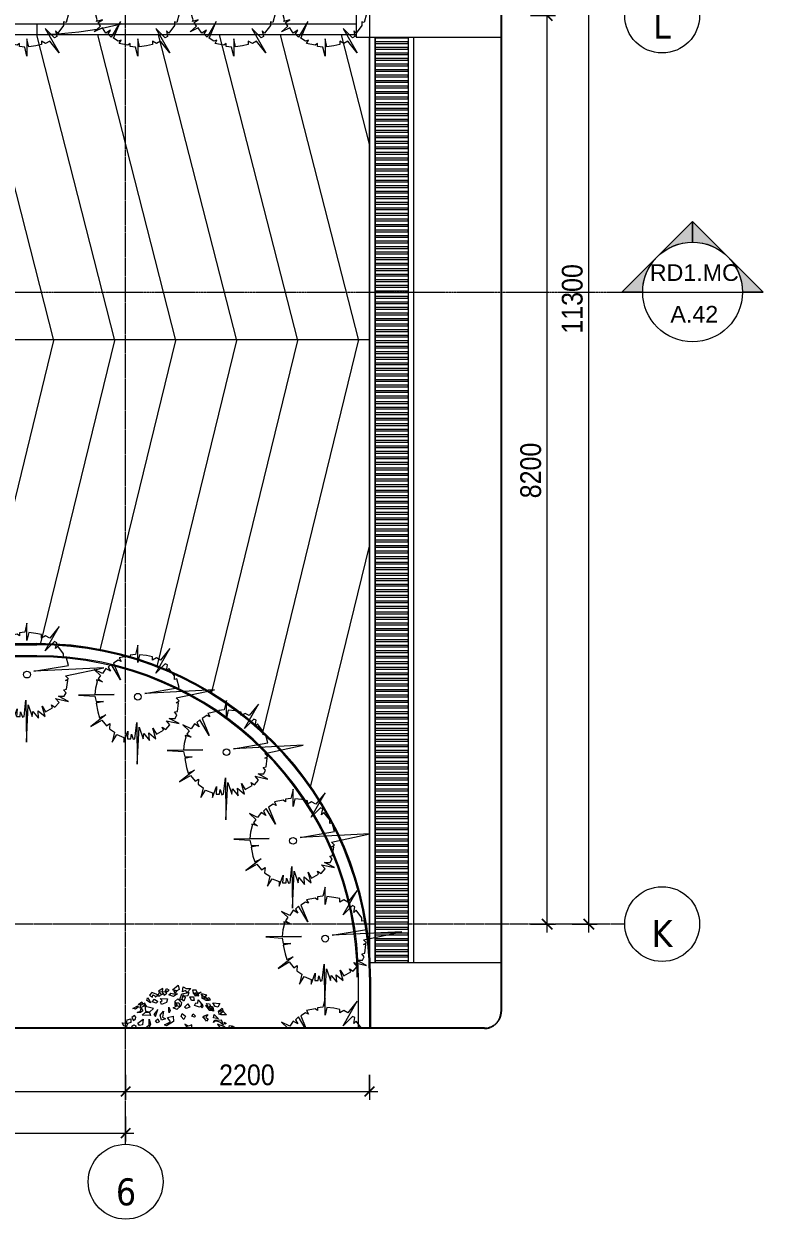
# Model space of a CAD drawing. Header units: millimetres. Extents: x 42313 to 135642, y -5392 to 75500.
# Drawn here: x 88978 to 95647, y 59074 to 69862 of the extents above; entities that cross this region are included whole.
import ezdxf

# ---------------------------------------------------------------- set-up
doc = ezdxf.new("R2010")
doc.units = ezdxf.units.MM
for name, pattern in [('Dash - Tight', [4.5, 3, -1.5]), ('Dash Dot 3_16_', [7.9375, 4.7625, -1.5875, 0, -1.5875]), ('Grid Line', [22.225, 12.7, -3.175, 3.175, -3.175]), ('Hidden', [7.14375, 4.7625, -2.38125])]:
    doc.linetypes.add(name, pattern=pattern)
for name, color, linetype, lineweight in [('0-2', 90, 'Continuous', 5), ('A-ANNO-DIMS', 211, 'Continuous', 9), ('A-ANNO-DIMS-75', 211, 'Continuous', 9), ('A-DETL-GENF-2', 92, 'Dash - Tight', 18), ('A-DETL-GENF-3', 92, 'Hidden', 25), ('A-DETL-THIN', 151, 'Continuous', 18), ('A-FLOR', 192, 'Continuous', 18), ('A-FLOR-3', 7, 'Continuous', 18), ('A-WALL', 113, 'Continuous', 18), ('G-ANNO-SYMB', 111, 'Continuous', 9), ('G-ANNO-SYMB-1', 111, 'Dash Dot 3_16_', 18), ('G-IMPT', 8, 'Continuous', 18), ('L-PLNT-1', 253, 'Continuous', 18), ('M-EQPM', 50, 'Continuous', 18), ('S-GRID-1', 1, 'Grid Line', 9), ('S-GRID-IDEN', 1, 'Continuous', 9)]:
    doc.layers.add(name, color=color, linetype=linetype, lineweight=lineweight)
doc.styles.add('Arial', font='arial.ttf', dxfattribs={"height": 150})
doc.styles.add('Tahoma_B', font='tahomabd.ttf', dxfattribs={"height": 243.75})
doc.styles.add('UTM Avo', font='', dxfattribs={"width": 0.9, "height": 187.5})
doc.styles.get('UTM Avo').set_extended_font_data('UTM Avo')
doc.dimstyles.new('1_Dim_chi_tiet_2_5', dxfattribs={"dimscale": 304.8, "dimtxt": 187.368928, "dimasz": 0.295276, "dimexe": 0.246063, "dimexo": 0.0625, "dimgap": 0.024606, "dimtad": 1, "dimdec": 0, "dimrnd": 5, "dimzin": 0, "dimdsep": 46, "dimtxsty": 'UTM Avo', "dimblk1": 'OBLIQUE', "dimblk2": 'OBLIQUE', "dimsah": 1, "dimcen": 0.09, "dimdle": 0.246063, "dimazin": 0, "dimtfac": 1, "dimtdec": 4, "dimtix": 1, "dimtmove": 0, "dimatfit": 3, "dimfxl": 0.492126, "dimfxlon": 1, "dimtvp": 1, "dimtolj": 1, "dimtzin": 0, "dimarcsym": 2})

# ---------------------------------------------------------------- blocks, each defined once
blk = doc.blocks.new('NCV_TKTC_KET CAU_rvt-2-TKCS_RAMP DỐC 1 - MẶT BẰNG TẦNG 1')
at = {"layer": 'A-FLOR-3', "flags": 128}
blk.add_lwpolyline([(60918, 69861), (60899, 69856), (60715, 69815), (60529, 69786), (60341, 69768), (60153, 69762)], dxfattribs=at)
blk = doc.blocks.new('CAY BACH TRINH - CAY BACH TRINH_dwg-V40-TKCS_RAMP DỐC 1 - MẶT BẰNG TẦNG 1')
at = {"layer": 'G-IMPT'}
for p, q in [((-1611, 536), (-1595, 553)), ((-220, 591), (-270, 536)), ((1447, 578), (1458, 536)), ((1501, 536), (1447, 578))]:
    blk.add_line(p, q, dxfattribs=at)
at = {"layer": 'G-IMPT', "flags": 128}
for points in [[(-357, 1653), (-250, 1541), (-201, 1603), (-123, 1566), (-133, 1703), (-220, 1653)], [(7, 1749), (-25, 1628), (43, 1591), (160, 1616)], [(-874, 1403), (-896, 1328), (-826, 1327), (-809, 1379)], [(-870, 1320), (-769, 1323), (-719, 1438), (-798, 1395)], [(-715, 1368), (-728, 1408), (-805, 1472), (-663, 1508), (-663, 1385)], [(-648, 1504), (-672, 1392), (-758, 1347), (-746, 1419), (-706, 1444)], [(-477, 1437), (-459, 1512), (-646, 1555)], [(-578, 1452), (-505, 1613), (-404, 1608), (-431, 1511), (-482, 1548), (-505, 1489), (-486, 1456)], [(-428, 1425), (-446, 1319), (-376, 1318), (-327, 1420)], [(-83, 1327), (-48, 1351), (-99, 1506), (-301, 1542), (-270, 1454), (-140, 1428)], [(-133, 1478), (-191, 1403), (-152, 1303), (-113, 1353)], [(14, 1366), (-94, 1266), (-74, 1166), (43, 1066), (140, 1116), (23, 1178), (101, 1291)], [(23, 1503), (131, 1428), (267, 1478), (209, 1528), (131, 1503)], [(121, 1587), (40, 1602), (86, 1521)], [(335, 1653), (267, 1616), (316, 1566), (365, 1591)], [(511, 1378), (306, 1366), (335, 1266), (472, 1203), (501, 1278), (452, 1316)], [(533, 1553), (590, 1452), (520, 1446), (509, 1467), (423, 1512), (399, 1468), (319, 1525), (383, 1562)], [(423, 1516), (443, 1553), (433, 1653), (560, 1578), (472, 1491)], [(579, 1478), (745, 1541), (813, 1466), (725, 1416), (716, 1478), (657, 1453), (647, 1416)], [(667, 1353), (579, 1291), (628, 1241), (735, 1278)], [(871, 1391), (823, 1341), (784, 1253), (891, 1316)], [(-1364, 914), (-1208, 910), (-1218, 988), (-1136, 1017), (-1240, 1107), (-1267, 1010)], [(-1164, 910), (-1135, 1007), (-1204, 1044), (-1282, 1000), (-1216, 980)], [(-1174, 1238), (-1112, 1130), (-1037, 1152), (-972, 1252)], [(-766, 1181), (-866, 1042), (-1009, 1038), (-900, 1094)], [(-996, 1019), (-915, 1047), (-883, 1171), (-978, 1137)], [(-989, 1076), (-860, 1099), (-799, 1231), (-876, 1225), (-913, 1152)], [(-697, 1145), (-671, 1210), (-634, 1180), (-660, 1114)], [(-556, 1333), (-692, 1179), (-600, 1129), (-460, 1181), (-492, 1255), (-553, 1247)], [(-269, 1228), (-328, 1128), (-220, 1091), (-172, 1128)], [(-50, 1140), (92, 1178), (86, 1252), (-14, 1249)], [(267, 1128), (228, 1041), (257, 966), (267, 1041)], [(413, 1016), (443, 853), (365, 803), (472, 766), (511, 903)], [(647, 866), (579, 1066), (686, 928)], [(696, 1091), (891, 1141), (949, 1253), (920, 1016), (803, 1003)], [(1064, 1244), (1080, 1108), (985, 1158), (937, 1212)], [(1027, 1278), (998, 1228), (1037, 1191), (1135, 1203)], [(1047, 1103), (998, 1028), (1066, 978), (1164, 978), (1066, 1016)], [(1144, 1166), (1135, 1128), (1203, 1078), (1281, 1091)], [(-1302, 703), (-1351, 666), (-1312, 653)], [(-1279, 631), (-1217, 768), (-1027, 752), (-1169, 714)], [(-1010, 928), (-1137, 803), (-990, 828)], [(-993, 702), (-1009, 756), (-1064, 751)], [(-840, 791), (-799, 735), (-718, 839), (-724, 876), (-821, 927), (-821, 894), (-775, 847)], [(-717, 878), (-717, 816), (-688, 841)], [(-415, 941), (-483, 878), (-454, 853), (-386, 878)], [(-113, 953), (-201, 878), (-152, 778), (-84, 866)], [(140, 878), (131, 728), (335, 603), (384, 628), (218, 716), (306, 841)], [(579, 803), (540, 716), (599, 691), (647, 741)], [(813, 978), (784, 891), (1018, 903), (920, 991)], [(988, 791), (1008, 628), (1096, 616), (1144, 678)], [(1261, 753), (1203, 803), (1193, 853), (1232, 891), (1310, 841)], [(1339, 702), (1463, 665), (1444, 774), (1337, 802)], [(1422, 673), (1471, 586), (1531, 604), (1583, 684)], [(-1109, 650), (-1174, 560), (-1345, 537), (-1285, 585)], [(1310, 591), (1252, 628), (1193, 603), (1203, 553), (1281, 541)]]:
    blk.add_lwpolyline(points, close=True, dxfattribs=at)
for points in [[(823, 791), (784, 653), (826, 536)], [(868, 536), (891, 578), (823, 628), (823, 791)], [(-1595, 553), (-1527, 591), (-1473, 536)], [(-1426, 536), (-1440, 618), (-1501, 607), (-1509, 536)], [(-667, 536), (-671, 550), (-680, 536)], [(-321, 536), (-386, 578), (-386, 628), (-289, 591), (-181, 653), (-220, 591)], [(-49, 536), (-35, 541), (-32, 536)], [(1405, 536), (1368, 568), (1360, 536)]]:
    blk.add_lwpolyline(points, dxfattribs=at)
blk = doc.blocks.new('CAY BACH TRINH - CAY BACH TRINH-V41-TKCS_RAMP DỐC 1 - MẶT BẰNG TẦNG 1')
at = {"extrusion": (0, 0, -1), "xscale": 0.3200000000000001, "yscale": 0.3200000000000001, "zscale": -0.3200000000000001, "rotation": 180}
blk.add_blockref('CAY BACH TRINH - CAY BACH TRINH_dwg-V40-TKCS_RAMP DỐC 1 - MẶT BẰNG TẦNG 1', (0, 0), dxfattribs=at)
blk = doc.blocks.new('CAY MAI VAN PHUC - CAY DUC SOC_dwg-V44-TKCS_RAMP DỐC 1 - MẶT BẰNG TẦNG 1')
at = {"layer": 'G-IMPT', "flags": 128}
blk.add_lwpolyline([(33, 479), (13, 293), (6, 772), (-14, 347), (-60, 479), (-67, 420), (-133, 499), (-127, 413), (-207, 479), (-173, 360), (-213, 426), (-293, 380), (-280, 347), (-320, 373), (-366, 320), (-326, 274), (-473, 307), (-360, 247), (-426, 247), (-446, 207), (-419, 174), (-453, 167), (-466, 68), (-439, 68), (-473, 48), (-439, 14), (-878, -79), (-80, -39), (-473, -105), (-446, -205), (-419, -198), (-419, -238), (-353, -324), (-326, -298), (-340, -364), (-313, -378), (-207, -271), (-366, -550), (-260, -418), (-213, -444), (-167, -418), (-167, -457), (-100, -471), (-20, -481), (0, -391), (0, -590), (26, -484), (86, -477), (86, -444), (113, -464), (212, -444), (192, -404), (226, -418), (279, -384), (199, -192), (305, -371), (339, -338), (312, -291), (365, -324), (405, -265), (498, -311), (425, -245), (452, -205), (405, -172), (472, -192), (465, -172), (485, -99), (492, -25), (272, -25), (678, -19), (492, -6), (478, 54), (392, 54), (478, 74), (458, 174), (438, 240), (365, 207), (538, 340), (412, 267), (359, 333), (319, 307), (325, 367), (266, 406), (292, 519), (239, 433), (159, 466), (159, 519), (113, 393), (119, 479), (79, 479), (73, 426), (53, 486)], close=True, dxfattribs=at)
at = {"layer": 'G-IMPT'}
blk.add_circle((0, 0), 38.6, dxfattribs=at)
blk = doc.blocks.new('CAY MAI VAN PHUC - CAY BONG TRANG-V45-TKCS_RAMP DỐC 1 - MẶT BẰNG TẦNG 1')
at = {"extrusion": (0, 0, -1), "xscale": 0.7894736842105263, "yscale": 0.7894736842105263, "zscale": -0.7894736842105263, "rotation": 180}
blk.add_blockref('CAY MAI VAN PHUC - CAY DUC SOC_dwg-V44-TKCS_RAMP DỐC 1 - MẶT BẰNG TẦNG 1', (0, 0), dxfattribs=at)
blk = doc.blocks.new('CAY MAI VAN PHUC - CAY DUC SOC_dwg-2256080-TKCS_RAMP DỐC 1 - MẶT BẰNG TẦNG 1')
at = {"layer": 'G-IMPT'}
for p, q in [((-507, 0), (-878, -79)), ((-878, -79), (-507, -60))]:
    blk.add_line(p, q, dxfattribs=at)
at = {"layer": 'G-IMPT', "flags": 128}
for points in [[(-2, 605), (-14, 347), (-60, 479), (-67, 420), (-133, 499), (-127, 413), (-207, 479), (-173, 360), (-213, 426), (-293, 380), (-280, 347), (-320, 373), (-366, 320), (-326, 274), (-473, 307), (-360, 247), (-426, 247), (-446, 207), (-419, 174), (-453, 167), (-466, 68), (-439, 68), (-473, 48), (-439, 14), (-507, 0)], [(33, 479), (13, 293), (9, 605)], [(-507, -60), (-80, -39), (-473, -105), (-446, -205), (-419, -198), (-419, -238), (-353, -324), (-326, -298), (-340, -364), (-313, -378), (-207, -271), (-366, -550), (-260, -418), (-213, -444), (-167, -418), (-167, -457), (-100, -471), (-20, -481), (0, -391), (0, -590), (26, -484), (86, -477), (86, -444), (113, -464), (212, -444), (192, -404), (226, -418), (279, -384), (199, -192), (305, -371), (339, -338), (312, -291), (365, -324), (405, -265), (498, -311), (425, -245), (452, -205), (405, -172), (472, -192), (465, -172), (485, -99), (492, -25), (272, -25), (678, -19), (492, -6), (478, 54), (392, 54), (478, 74), (458, 174), (438, 240), (365, 207), (538, 340), (412, 267), (359, 333), (319, 307), (325, 367), (266, 406), (292, 519), (239, 433), (159, 466), (159, 519), (113, 393), (119, 479), (79, 479), (73, 426), (53, 486), (33, 479)]]:
    blk.add_lwpolyline(points, dxfattribs=at)
at = {"layer": 'G-IMPT'}
blk.add_circle((0, 0), 38.6, dxfattribs=at)
blk = doc.blocks.new('CAY MAI VAN PHUC - CAY BONG TRANG-2256527-TKCS_RAMP DỐC 1 - MẶT BẰNG TẦNG 1')
at = {"extrusion": (0, 0, -1), "xscale": 0.7894736842105263, "yscale": 0.7894736842105263, "zscale": -0.7894736842105263, "rotation": 180}
blk.add_blockref('CAY MAI VAN PHUC - CAY DUC SOC_dwg-2256080-TKCS_RAMP DỐC 1 - MẶT BẰNG TẦNG 1', (0, 0), dxfattribs=at)
blk = doc.blocks.new('CAY MAI VAN PHUC - CAY DUC SOC_dwg-V46-TKCS_RAMP DỐC 1 - MẶT BẰNG TẦNG 1')
at = {"layer": 'G-IMPT', "flags": 128}
for points in [[(-416, -242), (-353, -324), (-326, -298), (-340, -364), (-313, -378), (-207, -271), (-366, -550), (-260, -418), (-213, -444), (-167, -418), (-167, -457), (-100, -471), (-20, -481), (0, -391), (0, -590), (26, -484), (86, -477), (86, -444), (113, -464), (212, -444), (192, -404), (226, -418), (279, -384), (220, -242)], [(229, -242), (305, -371), (339, -338), (312, -291), (365, -324), (405, -265), (498, -311), (425, -245), (427, -242)]]:
    blk.add_lwpolyline(points, dxfattribs=at)
blk = doc.blocks.new('CAY MAI VAN PHUC - CAY BONG TRANG-2256081-TKCS_RAMP DỐC 1 - MẶT BẰNG TẦNG 1')
at = {"xscale": 0.7894736842105263, "yscale": 0.7894736842105263, "zscale": 0.7894736842105263}
blk.add_blockref('CAY MAI VAN PHUC - CAY DUC SOC_dwg-V46-TKCS_RAMP DỐC 1 - MẶT BẰNG TẦNG 1', (0, 0), dxfattribs=at)
blk = doc.blocks.new('CAY MAI VAN PHUC - CAY BONG TRANG-V47-TKCS_RAMP DỐC 1 - MẶT BẰNG TẦNG 1')
at = {"xscale": 0.7894736842105263, "yscale": 0.7894736842105263, "zscale": 0.7894736842105263}
blk.add_blockref('CAY MAI VAN PHUC - CAY DUC SOC_dwg-V44-TKCS_RAMP DỐC 1 - MẶT BẰNG TẦNG 1', (0, 0), dxfattribs=at)
blk = doc.blocks.new('THOAT NUOC 300 - w300-4722305-TKCS_RAMP DỐC 1 - MẶT BẰNG TẦNG 1')
at = {"layer": 'M-EQPM'}
for p, q in [((-4182, 150), (-4182, 194)), ((-4182, -150), (-4182, 150)), ((-4162, 150), (-4182, 150)), ((4172, 150), (-4182, 150)), ((-4162, 150), (-4162, -150)), ((-4132, -150), (-4132, 150)), ((-4112, 150), (-4132, 150)), ((-4112, 150), (-4112, -150)), ((-4082, -150), (-4082, 150)), ((-4062, 150), (-4082, 150)), ((-4079, 200), (4172, 200)), ((-4062, 150), (-4062, -150)), ((-4032, -150), (-4032, 150)), ((-4012, 150), (-4032, 150)), ((-4012, 150), (-4012, -150)), ((-3982, -150), (-3982, 150)), ((-3962, 150), (-3982, 150)), ((-3962, 150), (-3962, -150)), ((-3932, -150), (-3932, 150)), ((-3912, 150), (-3932, 150)), ((-3912, 150), (-3912, -150)), ((-3882, -150), (-3882, 150)), ((-3862, 150), (-3882, 150)), ((-3862, 150), (-3862, -150)), ((-3832, -150), (-3832, 150)), ((-3812, 150), (-3832, 150)), ((-3812, 150), (-3812, -150)), ((-3782, -150), (-3782, 150)), ((-3762, 150), (-3782, 150)), ((-3762, 150), (-3762, -150)), ((-3733, -150), (-3733, 150)), ((-3713, 150), (-3733, 150)), ((-3713, 150), (-3713, -150)), ((-3683, -150), (-3683, 150)), ((-3663, 150), (-3683, 150)), ((-3663, 150), (-3663, -150)), ((-3633, -150), (-3633, 150)), ((-3613, 150), (-3633, 150)), ((-3613, 150), (-3613, -150)), ((-3583, -150), (-3583, 150)), ((-3563, 150), (-3583, 150)), ((-3563, 150), (-3563, -150)), ((-3533, -150), (-3533, 150)), ((-3513, 150), (-3533, 150)), ((-3513, 150), (-3513, -150)), ((-3483, -150), (-3483, 150)), ((-3463, 150), (-3483, 150)), ((-3463, 150), (-3463, -150)), ((-3433, -150), (-3433, 150)), ((-3413, 150), (-3433, 150)), ((-3413, 150), (-3413, -150)), ((-3383, -150), (-3383, 150)), ((-3363, 150), (-3383, 150)), ((-3363, 150), (-3363, -150)), ((-3333, -150), (-3333, 150)), ((-3313, 150), (-3333, 150)), ((-3313, 150), (-3313, -150)), ((-3283, -150), (-3283, 150)), ((-3263, 150), (-3283, 150)), ((-3263, 150), (-3263, -150)), ((-3233, -150), (-3233, 150)), ((-3213, 150), (-3233, 150)), ((-3213, 150), (-3213, -150)), ((-3183, -150), (-3183, 150)), ((-3163, 150), (-3183, 150)), ((-3163, 150), (-3163, -150)), ((-3133, -150), (-3133, 150)), ((-3113, 150), (-3133, 150)), ((-3113, 150), (-3113, -150)), ((-3083, -150), (-3083, 150)), ((-3063, 150), (-3083, 150)), ((-3063, 150), (-3063, -150)), ((-3033, -150), (-3033, 150)), ((-3013, 150), (-3033, 150)), ((-3013, 150), (-3013, -150)), ((-2983, -150), (-2983, 150)), ((-2963, 150), (-2983, 150)), ((-2963, 150), (-2963, -150)), ((-2933, -150), (-2933, 150)), ((-2913, 150), (-2933, 150)), ((-2913, 150), (-2913, -150)), ((-2883, -150), (-2883, 150)), ((-2863, 150), (-2883, 150)), ((-2863, 150), (-2863, -150)), ((-2833, -150), (-2833, 150)), ((-2813, 150), (-2833, 150)), ((-2813, 150), (-2813, -150)), ((-2783, -150), (-2783, 150)), ((-2763, 150), (-2783, 150)), ((-2763, 150), (-2763, -150)), ((-2733, -150), (-2733, 150)), ((-2713, 150), (-2733, 150)), ((-2713, 150), (-2713, -150)), ((-2683, -150), (-2683, 150)), ((-2663, 150), (-2683, 150)), ((-2663, 150), (-2663, -150)), ((-2633, -150), (-2633, 150)), ((-2613, 150), (-2633, 150)), ((-2613, 150), (-2613, -150)), ((-2583, -150), (-2583, 150)), ((-2563, 150), (-2583, 150)), ((-2563, 150), (-2563, -150)), ((-2533, -150), (-2533, 150)), ((-2513, 150), (-2533, 150)), ((-2513, 150), (-2513, -150)), ((-2483, -150), (-2483, 150)), ((-2463, 150), (-2483, 150)), ((-2463, 150), (-2463, -150)), ((-2433, -150), (-2433, 150)), ((-2413, 150), (-2433, 150)), ((-2413, 150), (-2413, -150)), ((-2383, -150), (-2383, 150)), ((-2363, 150), (-2383, 150)), ((-2363, 150), (-2363, -150)), ((-2333, -150), (-2333, 150)), ((-2313, 150), (-2333, 150)), ((-2313, 150), (-2313, -150)), ((-2283, -150), (-2283, 150)), ((-2263, 150), (-2283, 150)), ((-2263, 150), (-2263, -150)), ((-2234, -150), (-2234, 150)), ((-2214, 150), (-2234, 150)), ((-2214, 150), (-2214, -150)), ((-2184, -150), (-2184, 150)), ((-2164, 150), (-2184, 150)), ((-2164, 150), (-2164, -150)), ((-2134, -150), (-2134, 150)), ((-2114, 150), (-2134, 150)), ((-2114, 150), (-2114, -150)), ((-2084, -150), (-2084, 150)), ((-2064, 150), (-2084, 150)), ((-2064, 150), (-2064, -150)), ((-2034, -150), (-2034, 150)), ((-2014, 150), (-2034, 150)), ((-2014, 150), (-2014, -150)), ((-1984, -150), (-1984, 150)), ((-1964, 150), (-1984, 150)), ((-1964, 150), (-1964, -150)), ((-1934, -150), (-1934, 150)), ((-1914, 150), (-1934, 150)), ((-1914, 150), (-1914, -150)), ((-1884, -150), (-1884, 150)), ((-1864, 150), (-1884, 150)), ((-1864, 150), (-1864, -150)), ((-1834, -150), (-1834, 150)), ((-1814, 150), (-1834, 150)), ((-1814, 150), (-1814, -150)), ((-1784, -150), (-1784, 150)), ((-1764, 150), (-1784, 150)), ((-1764, 150), (-1764, -150)), ((-1734, -150), (-1734, 150)), ((-1714, 150), (-1734, 150)), ((-1714, 150), (-1714, -150)), ((-1684, -150), (-1684, 150)), ((-1664, 150), (-1684, 150)), ((-1664, 150), (-1664, -150)), ((-1634, -150), (-1634, 150)), ((-1614, 150), (-1634, 150)), ((-1614, 150), (-1614, -150)), ((-1584, -150), (-1584, 150)), ((-1564, 150), (-1584, 150)), ((-1564, 150), (-1564, -150)), ((-1534, -150), (-1534, 150)), ((-1514, 150), (-1534, 150)), ((-1514, 150), (-1514, -150)), ((-1484, -150), (-1484, 150)), ((-1464, 150), (-1484, 150)), ((-1464, 150), (-1464, -150)), ((-1434, -150), (-1434, 150)), ((-1414, 150), (-1434, 150)), ((-1414, 150), (-1414, -150)), ((-1384, -150), (-1384, 150)), ((-1364, 150), (-1384, 150)), ((-1364, 150), (-1364, -150)), ((-1334, -150), (-1334, 150)), ((-1314, 150), (-1334, 150)), ((-1314, 150), (-1314, -150)), ((-1284, -150), (-1284, 150)), ((-1264, 150), (-1284, 150)), ((-1264, 150), (-1264, -150)), ((-1234, -150), (-1234, 150)), ((-1214, 150), (-1234, 150)), ((-1214, 150), (-1214, -150)), ((-1184, -150), (-1184, 150)), ((-1164, 150), (-1184, 150)), ((-1164, 150), (-1164, -150)), ((-1134, -150), (-1134, 150)), ((-1114, 150), (-1134, 150)), ((-1114, 150), (-1114, -150)), ((-1084, -150), (-1084, 150)), ((-1064, 150), (-1084, 150)), ((-1064, 150), (-1064, -150)), ((-1034, -150), (-1034, 150)), ((-1014, 150), (-1034, 150)), ((-1014, 150), (-1014, -150)), ((-984, -150), (-984, 150)), ((-964, 150), (-984, 150)), ((-964, 150), (-964, -150)), ((-934, -150), (-934, 150)), ((-914, 150), (-934, 150)), ((-914, 150), (-914, -150)), ((-884, -150), (-884, 150)), ((-864, 150), (-884, 150)), ((-864, 150), (-864, -150)), ((-834, -150), (-834, 150)), ((-814, 150), (-834, 150)), ((-814, 150), (-814, -150)), ((-784, -150), (-784, 150)), ((-764, 150), (-784, 150)), ((-764, 150), (-764, -150)), ((-735, -150), (-735, 150)), ((-715, 150), (-735, 150)), ((-715, 150), (-715, -150)), ((-685, -150), (-685, 150)), ((-665, 150), (-685, 150)), ((-665, 150), (-665, -150)), ((-635, -150), (-635, 150)), ((-615, 150), (-635, 150)), ((-615, 150), (-615, -150)), ((-585, -150), (-585, 150)), ((-565, 150), (-585, 150)), ((-565, 150), (-565, -150)), ((-535, -150), (-535, 150)), ((-515, 150), (-535, 150)), ((-515, 150), (-515, -150)), ((-485, -150), (-485, 150)), ((-465, 150), (-485, 150)), ((-465, 150), (-465, -150)), ((-435, -150), (-435, 150)), ((-415, 150), (-435, 150)), ((-415, 150), (-415, -150)), ((-385, -150), (-385, 150)), ((-365, 150), (-385, 150)), ((-365, 150), (-365, -150)), ((-335, -150), (-335, 150)), ((-315, 150), (-335, 150)), ((-315, 150), (-315, -150)), ((-285, -150), (-285, 150)), ((-265, 150), (-285, 150)), ((-265, 150), (-265, -150)), ((-235, -150), (-235, 150)), ((-215, 150), (-235, 150)), ((-215, 150), (-215, -150)), ((-185, -150), (-185, 150)), ((-165, 150), (-185, 150)), ((-165, 150), (-165, -150)), ((-135, -150), (-135, 150)), ((-115, 150), (-135, 150)), ((-115, 150), (-115, -150)), ((-85, -150), (-85, 150)), ((-65, 150), (-85, 150)), ((-65, 150), (-65, -150)), ((-35, -150), (-35, 150)), ((-15, 150), (-35, 150)), ((-15, 150), (-15, -150)), ((15, -150), (15, 150)), ((35, 150), (15, 150)), ((35, 150), (35, -150)), ((65, -150), (65, 150)), ((85, 150), (65, 150)), ((85, 150), (85, -150)), ((115, -150), (115, 150)), ((135, 150), (115, 150)), ((135, 150), (135, -150)), ((165, -150), (165, 150)), ((185, 150), (165, 150)), ((185, 150), (185, -150)), ((215, -150), (215, 150)), ((235, 150), (215, 150)), ((235, 150), (235, -150)), ((265, -150), (265, 150)), ((285, 150), (265, 150)), ((285, 150), (285, -150)), ((315, -150), (315, 150)), ((335, 150), (315, 150)), ((335, 150), (335, -150)), ((365, -150), (365, 150)), ((385, 150), (365, 150)), ((385, 150), (385, -150)), ((415, -150), (415, 150)), ((435, 150), (415, 150)), ((435, 150), (435, -150)), ((465, -150), (465, 150)), ((485, 150), (465, 150)), ((485, 150), (485, -150)), ((515, -150), (515, 150)), ((535, 150), (515, 150)), ((535, 150), (535, -150)), ((565, -150), (565, 150)), ((585, 150), (565, 150)), ((585, 150), (585, -150)), ((615, -150), (615, 150)), ((635, 150), (615, 150)), ((635, 150), (635, -150)), ((665, -150), (665, 150)), ((685, 150), (665, 150)), ((685, 150), (685, -150)), ((715, -150), (715, 150)), ((735, 150), (715, 150)), ((735, 150), (735, -150)), ((764, -150), (764, 150)), ((784, 150), (764, 150)), ((784, 150), (784, -150)), ((814, -150), (814, 150)), ((834, 150), (814, 150)), ((834, 150), (834, -150)), ((864, -150), (864, 150)), ((884, 150), (864, 150)), ((884, 150), (884, -150)), ((914, -150), (914, 150)), ((934, 150), (914, 150)), ((934, 150), (934, -150)), ((964, -150), (964, 150)), ((984, 150), (964, 150)), ((984, 150), (984, -150)), ((1014, -150), (1014, 150)), ((1034, 150), (1014, 150)), ((1034, 150), (1034, -150)), ((1064, -150), (1064, 150)), ((1084, 150), (1064, 150)), ((1084, 150), (1084, -150)), ((1114, -150), (1114, 150)), ((1134, 150), (1114, 150)), ((1134, 150), (1134, -150)), ((1164, -150), (1164, 150)), ((1184, 150), (1164, 150)), ((1184, 150), (1184, -150)), ((1214, -150), (1214, 150)), ((1234, 150), (1214, 150)), ((1234, 150), (1234, -150)), ((1264, -150), (1264, 150)), ((1284, 150), (1264, 150)), ((1284, 150), (1284, -150)), ((1314, -150), (1314, 150)), ((1334, 150), (1314, 150)), ((1334, 150), (1334, -150)), ((1364, -150), (1364, 150)), ((1384, 150), (1364, 150)), ((1384, 150), (1384, -150)), ((1414, -150), (1414, 150)), ((1434, 150), (1414, 150)), ((1434, 150), (1434, -150)), ((1464, -150), (1464, 150)), ((1484, 150), (1464, 150)), ((1484, 150), (1484, -150)), ((1514, -150), (1514, 150)), ((1534, 150), (1514, 150)), ((1534, 150), (1534, -150)), ((1564, -150), (1564, 150)), ((1584, 150), (1564, 150)), ((1584, 150), (1584, -150)), ((1614, -150), (1614, 150)), ((1634, 150), (1614, 150)), ((1634, 150), (1634, -150)), ((1664, -150), (1664, 150)), ((1684, 150), (1664, 150)), ((1684, 150), (1684, -150)), ((1714, -150), (1714, 150)), ((1734, 150), (1714, 150)), ((1734, 150), (1734, -150)), ((1764, -150), (1764, 150)), ((1784, 150), (1764, 150)), ((1784, 150), (1784, -150)), ((1814, -150), (1814, 150)), ((1834, 150), (1814, 150)), ((1834, 150), (1834, -150)), ((1864, -150), (1864, 150)), ((1884, 150), (1864, 150)), ((1884, 150), (1884, -150)), ((1914, -150), (1914, 150)), ((1934, 150), (1914, 150)), ((1934, 150), (1934, -150)), ((1964, -150), (1964, 150)), ((1984, 150), (1964, 150)), ((1984, 150), (1984, -150)), ((2014, -150), (2014, 150)), ((2034, 150), (2014, 150)), ((2034, 150), (2034, -150)), ((2064, -150), (2064, 150)), ((2084, 150), (2064, 150)), ((2084, 150), (2084, -150)), ((2114, -150), (2114, 150)), ((2134, 150), (2114, 150)), ((2134, 150), (2134, -150)), ((2164, -150), (2164, 150)), ((2184, 150), (2164, 150)), ((2184, 150), (2184, -150)), ((2214, -150), (2214, 150)), ((2234, 150), (2214, 150)), ((2234, 150), (2234, -150)), ((2263, -150), (2263, 150)), ((2283, 150), (2263, 150)), ((2283, 150), (2283, -150)), ((2313, -150), (2313, 150)), ((2333, 150), (2313, 150)), ((2333, 150), (2333, -150)), ((2363, -150), (2363, 150)), ((2383, 150), (2363, 150)), ((2383, 150), (2383, -150)), ((2413, -150), (2413, 150)), ((2433, 150), (2413, 150)), ((2433, 150), (2433, -150)), ((2463, -150), (2463, 150)), ((2483, 150), (2463, 150)), ((2483, 150), (2483, -150)), ((2513, -150), (2513, 150)), ((2533, 150), (2513, 150)), ((2533, 150), (2533, -150)), ((2563, -150), (2563, 150)), ((2583, 150), (2563, 150)), ((2583, 150), (2583, -150)), ((2613, -150), (2613, 150)), ((2633, 150), (2613, 150)), ((2633, 150), (2633, -150)), ((2663, -150), (2663, 150)), ((2683, 150), (2663, 150)), ((2683, 150), (2683, -150)), ((2713, -150), (2713, 150)), ((2733, 150), (2713, 150)), ((2733, 150), (2733, -150)), ((2763, -150), (2763, 150)), ((2783, 150), (2763, 150)), ((2783, 150), (2783, -150)), ((2813, -150), (2813, 150)), ((2833, 150), (2813, 150)), ((2833, 150), (2833, -150)), ((2863, -150), (2863, 150)), ((2883, 150), (2863, 150)), ((2883, 150), (2883, -150)), ((2913, -150), (2913, 150)), ((2933, 150), (2913, 150)), ((2933, 150), (2933, -150)), ((2963, -150), (2963, 150)), ((2983, 150), (2963, 150)), ((2983, 150), (2983, -150)), ((3013, -150), (3013, 150)), ((3033, 150), (3013, 150)), ((3033, 150), (3033, -150)), ((3063, -150), (3063, 150)), ((3083, 150), (3063, 150)), ((3083, 150), (3083, -150)), ((3113, -150), (3113, 150)), ((3133, 150), (3113, 150)), ((3133, 150), (3133, -150)), ((3163, -150), (3163, 150)), ((3183, 150), (3163, 150)), ((3183, 150), (3183, -150)), ((3213, -150), (3213, 150)), ((3233, 150), (3213, 150)), ((3233, 150), (3233, -150)), ((3263, -150), (3263, 150)), ((3283, 150), (3263, 150)), ((3283, 150), (3283, -150)), ((3313, -150), (3313, 150)), ((3333, 150), (3313, 150)), ((3333, 150), (3333, -150)), ((3363, -150), (3363, 150)), ((3383, 150), (3363, 150)), ((3383, 150), (3383, -150)), ((3413, -150), (3413, 150)), ((3433, 150), (3413, 150)), ((3433, 150), (3433, -150)), ((3463, -150), (3463, 150)), ((3483, 150), (3463, 150)), ((3483, 150), (3483, -150)), ((3513, -150), (3513, 150)), ((3533, 150), (3513, 150)), ((3533, 150), (3533, -150)), ((3563, -150), (3563, 150)), ((3583, 150), (3563, 150)), ((3583, 150), (3583, -150)), ((3613, -150), (3613, 150)), ((3633, 150), (3613, 150)), ((3633, 150), (3633, -150)), ((3663, -150), (3663, 150)), ((3683, 150), (3663, 150)), ((3683, 150), (3683, -150)), ((3713, -150), (3713, 150)), ((3733, 150), (3713, 150)), ((3733, 150), (3733, -150)), ((3762, -150), (3762, 150)), ((3782, 150), (3762, 150)), ((3782, 150), (3782, -150)), ((3812, -150), (3812, 150)), ((3832, 150), (3812, 150)), ((3832, 150), (3832, -150)), ((3862, -150), (3862, 150)), ((3882, 150), (3862, 150)), ((3882, 150), (3882, -150)), ((3912, -150), (3912, 150)), ((3932, 150), (3912, 150)), ((3932, 150), (3932, -150)), ((3962, -150), (3962, 150)), ((3982, 150), (3962, 150)), ((3982, 150), (3982, -150)), ((4012, -150), (4012, 150)), ((4032, 150), (4012, 150)), ((4032, 150), (4032, -150)), ((4062, -150), (4062, 150)), ((4082, 150), (4062, 150)), ((4082, 150), (4082, -150)), ((4112, -150), (4112, 150)), ((4132, 150), (4112, 150)), ((4132, 150), (4132, -150)), ((4162, -150), (4162, 150)), ((4172, 150), (4162, 150)), ((-4182, -150), (-4162, -150)), ((-4182, -200), (-4182, -150)), ((4172, -150), (-4182, -150)), ((-4182, -200), (4172, -200)), ((-4132, -150), (-4112, -150)), ((-4082, -150), (-4062, -150)), ((-4032, -150), (-4012, -150)), ((-3982, -150), (-3962, -150)), ((-3932, -150), (-3912, -150)), ((-3882, -150), (-3862, -150)), ((-3832, -150), (-3812, -150)), ((-3782, -150), (-3762, -150)), ((-3733, -150), (-3713, -150)), ((-3683, -150), (-3663, -150)), ((-3633, -150), (-3613, -150)), ((-3583, -150), (-3563, -150)), ((-3533, -150), (-3513, -150)), ((-3483, -150), (-3463, -150)), ((-3433, -150), (-3413, -150)), ((-3383, -150), (-3363, -150)), ((-3333, -150), (-3313, -150)), ((-3283, -150), (-3263, -150)), ((-3233, -150), (-3213, -150)), ((-3183, -150), (-3163, -150)), ((-3133, -150), (-3113, -150)), ((-3083, -150), (-3063, -150)), ((-3033, -150), (-3013, -150)), ((-2983, -150), (-2963, -150)), ((-2933, -150), (-2913, -150)), ((-2883, -150), (-2863, -150)), ((-2833, -150), (-2813, -150)), ((-2783, -150), (-2763, -150)), ((-2733, -150), (-2713, -150)), ((-2683, -150), (-2663, -150)), ((-2633, -150), (-2613, -150)), ((-2583, -150), (-2563, -150)), ((-2533, -150), (-2513, -150)), ((-2483, -150), (-2463, -150)), ((-2433, -150), (-2413, -150)), ((-2383, -150), (-2363, -150)), ((-2333, -150), (-2313, -150)), ((-2283, -150), (-2263, -150)), ((-2234, -150), (-2214, -150)), ((-2184, -150), (-2164, -150)), ((-2134, -150), (-2114, -150)), ((-2084, -150), (-2064, -150)), ((-2034, -150), (-2014, -150)), ((-1984, -150), (-1964, -150)), ((-1934, -150), (-1914, -150)), ((-1884, -150), (-1864, -150)), ((-1834, -150), (-1814, -150)), ((-1784, -150), (-1764, -150)), ((-1734, -150), (-1714, -150)), ((-1684, -150), (-1664, -150)), ((-1634, -150), (-1614, -150)), ((-1584, -150), (-1564, -150)), ((-1534, -150), (-1514, -150)), ((-1484, -150), (-1464, -150)), ((-1434, -150), (-1414, -150)), ((-1384, -150), (-1364, -150)), ((-1334, -150), (-1314, -150)), ((-1284, -150), (-1264, -150)), ((-1234, -150), (-1214, -150)), ((-1184, -150), (-1164, -150)), ((-1134, -150), (-1114, -150)), ((-1084, -150), (-1064, -150)), ((-1034, -150), (-1014, -150)), ((-984, -150), (-964, -150)), ((-934, -150), (-914, -150)), ((-884, -150), (-864, -150)), ((-834, -150), (-814, -150)), ((-784, -150), (-764, -150)), ((-735, -150), (-715, -150)), ((-685, -150), (-665, -150)), ((-635, -150), (-615, -150)), ((-585, -150), (-565, -150)), ((-535, -150), (-515, -150)), ((-485, -150), (-465, -150)), ((-435, -150), (-415, -150)), ((-385, -150), (-365, -150)), ((-335, -150), (-315, -150)), ((-285, -150), (-265, -150)), ((-235, -150), (-215, -150)), ((-185, -150), (-165, -150)), ((-135, -150), (-115, -150)), ((-85, -150), (-65, -150)), ((-35, -150), (-15, -150)), ((15, -150), (35, -150)), ((65, -150), (85, -150)), ((115, -150), (135, -150)), ((165, -150), (185, -150)), ((215, -150), (235, -150)), ((265, -150), (285, -150)), ((315, -150), (335, -150)), ((365, -150), (385, -150)), ((415, -150), (435, -150)), ((465, -150), (485, -150)), ((515, -150), (535, -150)), ((565, -150), (585, -150)), ((615, -150), (635, -150)), ((665, -150), (685, -150)), ((715, -150), (735, -150)), ((764, -150), (784, -150)), ((814, -150), (834, -150)), ((864, -150), (884, -150)), ((914, -150), (934, -150)), ((964, -150), (984, -150)), ((1014, -150), (1034, -150)), ((1064, -150), (1084, -150)), ((1114, -150), (1134, -150)), ((1164, -150), (1184, -150)), ((1214, -150), (1234, -150)), ((1264, -150), (1284, -150)), ((1314, -150), (1334, -150)), ((1364, -150), (1384, -150)), ((1414, -150), (1434, -150)), ((1464, -150), (1484, -150)), ((1514, -150), (1534, -150)), ((1564, -150), (1584, -150)), ((1614, -150), (1634, -150)), ((1664, -150), (1684, -150)), ((1714, -150), (1734, -150)), ((1764, -150), (1784, -150)), ((1814, -150), (1834, -150)), ((1864, -150), (1884, -150)), ((1914, -150), (1934, -150)), ((1964, -150), (1984, -150)), ((2014, -150), (2034, -150)), ((2064, -150), (2084, -150)), ((2114, -150), (2134, -150)), ((2164, -150), (2184, -150)), ((2214, -150), (2234, -150)), ((2263, -150), (2283, -150)), ((2313, -150), (2333, -150)), ((2363, -150), (2383, -150)), ((2413, -150), (2433, -150)), ((2463, -150), (2483, -150)), ((2513, -150), (2533, -150)), ((2563, -150), (2583, -150)), ((2613, -150), (2633, -150)), ((2663, -150), (2683, -150)), ((2713, -150), (2733, -150)), ((2763, -150), (2783, -150)), ((2813, -150), (2833, -150)), ((2863, -150), (2883, -150)), ((2913, -150), (2933, -150)), ((2963, -150), (2983, -150)), ((3013, -150), (3033, -150)), ((3063, -150), (3083, -150)), ((3113, -150), (3133, -150)), ((3163, -150), (3183, -150)), ((3213, -150), (3233, -150)), ((3263, -150), (3283, -150)), ((3313, -150), (3333, -150)), ((3363, -150), (3383, -150)), ((3413, -150), (3433, -150)), ((3463, -150), (3483, -150)), ((3513, -150), (3533, -150)), ((3563, -150), (3583, -150)), ((3613, -150), (3633, -150)), ((3663, -150), (3683, -150)), ((3713, -150), (3733, -150)), ((3762, -150), (3782, -150)), ((3812, -150), (3832, -150)), ((3862, -150), (3882, -150)), ((3912, -150), (3932, -150)), ((3962, -150), (3982, -150)), ((4012, -150), (4032, -150)), ((4062, -150), (4082, -150)), ((4112, -150), (4132, -150)), ((4162, -150), (4172, -150))]:
    blk.add_line(p, q, dxfattribs=at)
blk = doc.blocks.new('BORDER VIEW - BORDER VIEW-2145199-TKCS_RAMP DỐC 1 - MẶT BẰNG TẦNG 1')
at = {"layer": 'A-DETL-GENF-3'}
for p, q in [((20348, 12949), (20348, 150)), ((20198, 0), (150, 0))]:
    blk.add_line(p, q, dxfattribs=at)
blk.add_arc((20198, 150), 150, 270, 360, dxfattribs=at)
blk = doc.blocks.new('Grid - M_Grid Head - Circle-353313-TKCS_RAMP DỐC 1 - MẶT BẰNG TẦNG 1')
at = {"layer": 'S-GRID-IDEN'}
blk.add_circle((0, 0), 4.5, dxfattribs=at)
blk = doc.blocks.new('Section - M_Section Head - Filled-352373-TKCS_RAMP DỐC 1 - MẶT BẰNG TẦNG 1')
at = {"layer": 'G-ANNO-SYMB'}
h = blk.add_hatch(color=256, dxfattribs=at)
edge = h.paths.add_edge_path()
edge.add_line((-6, 8.49), (-6, 6))
edge.add_arc((-6, 0), 6, 90, 135)
edge.add_line((-10.24, 4.24), (-6, 8.49))
h = blk.add_hatch(color=256, dxfattribs=at)
edge = h.paths.add_edge_path()
edge.add_line((-6, 8.49), (-1.76, 4.24))
edge.add_arc((-6, 0), 6, 45, 90)
edge.add_line((-6, 6), (-6, 8.49))
h = blk.add_hatch(color=256, dxfattribs=at)
edge = h.paths.add_edge_path()
edge.add_line((-14.49, 0), (-10.24, 4.24))
edge.add_arc((-6, 0), 6, 135, 180)
edge.add_line((-12, 0), (-14.49, 0))
h = blk.add_hatch(color=256, dxfattribs=at)
edge = h.paths.add_edge_path()
edge.add_line((2.49, 0), (0, 0))
edge.add_arc((-6, 0), 6, 360, 405)
edge.add_line((-1.76, 4.24), (2.49, 0))
for p, q in [((-6, 8.49), (-14.49, 0)), ((-6, 8.49), (-10.24, 4.24)), ((-6, 8.49), (2.49, 0)), ((-6, 6), (-6, 8.49)), ((-6, 8.49), (-6, 6)), ((-1.76, 4.24), (-6, 8.49)), ((-10.24, 4.24), (-14.49, 0)), ((2.49, 0), (-1.76, 4.24)), ((-14.49, 0), (-12, 0)), ((0, 0), (2.49, 0)), ((-12, 0), (-14.49, 0)), ((0, 0), (2.49, 0))]:
    blk.add_line(p, q, dxfattribs=at)
for start, end in [(360, 180), (90, 135), (45, 90), (135, 180), (360, 45), (180, 360)]:
    blk.add_arc((-6, 0), 6, start, end, dxfattribs=at)
blk = doc.blocks.new('DIMBLOCK16-TKCS_RAMP DỐC 1 - MẶT BẰNG TẦNG 1')
at = {"layer": 'A-ANNO-DIMS-75'}
for p, q in [((83896, 60376), (83896, 60151)), ((83896, 60226), (83896, 60376)), ((89896, 60376), (89896, 60151)), ((89896, 60226), (89896, 60376)), ((83896, 60226), (89896, 60226))]:
    blk.add_line(p, q, dxfattribs=at)
at = {"layer": 'A-ANNO-DIMS-75', "lineweight": 25}
for p, q in [((83896, 60226), (83851, 60181)), ((83896, 60226), (83941, 60271)), ((89896, 60226), (89851, 60181)), ((89896, 60226), (89941, 60271))]:
    blk.add_line(p, q, dxfattribs=at)
at = {"layer": 'A-ANNO-DIMS-75', "color": 0, "insert": (86639, 60470), "char_height": 187.5, "width": 616.24, "attachment_point": 1, "line_spacing_factor": 1.110334, "style": 'UTM Avo'}
blk.add_mtext('6000', dxfattribs=at)
blk = doc.blocks.new('_Oblique')
at = {"color": 0, "linetype": 'ByBlock', "lineweight": -2}
blk.add_line((-0.5, -0.5), (0.5, 0.5), dxfattribs=at)
blk = doc.blocks.new('DIMBLOCK17-TKCS_RAMP DỐC 1 - MẶT BẰNG TẦNG 1')
at = {"layer": 'A-ANNO-DIMS-75'}
for p, q in [((89896, 60376), (89896, 60151)), ((89896, 60226), (89896, 60376)), ((92096, 60376), (92096, 60151)), ((92096, 60226), (92096, 60376)), ((89896, 60226), (92171, 60226))]:
    blk.add_line(p, q, dxfattribs=at)
at = {"layer": 'A-ANNO-DIMS-75', "lineweight": 25}
for p, q in [((89896, 60226), (89851, 60181)), ((89896, 60226), (89941, 60271)), ((92096, 60226), (92051, 60181)), ((92096, 60226), (92141, 60271))]:
    blk.add_line(p, q, dxfattribs=at)
at = {"layer": 'A-ANNO-DIMS-75', "color": 0, "insert": (90739, 60470), "char_height": 187.5, "width": 616.24, "attachment_point": 1, "line_spacing_factor": 1.110334, "style": 'UTM Avo'}
blk.add_mtext('2200', dxfattribs=at)
blk = doc.blocks.new('DIMBLOCK18-TKCS_RAMP DỐC 1 - MẶT BẰNG TẦNG 1')
at = {"layer": 'A-ANNO-DIMS-75'}
for p, q in [((73396, 60001), (73396, 59776)), ((73396, 59851), (73396, 60001)), ((89896, 60001), (89896, 59776)), ((89896, 59851), (89896, 60001)), ((73321, 59851), (89971, 59851))]:
    blk.add_line(p, q, dxfattribs=at)
at = {"layer": 'A-ANNO-DIMS-75', "lineweight": 25}
for p, q in [((73396, 59851), (73441, 59896)), ((89896, 59851), (89941, 59896)), ((73396, 59851), (73351, 59806)), ((89896, 59851), (89851, 59806))]:
    blk.add_line(p, q, dxfattribs=at)
at = {"layer": 'A-ANNO-DIMS-75', "color": 0, "insert": (81325, 60095), "char_height": 187.5, "width": 770.29, "attachment_point": 1, "line_spacing_factor": 1.110334, "style": 'UTM Avo'}
blk.add_mtext('16500', dxfattribs=at)
blk = doc.blocks.new('DIMBLOCK19-TKCS_RAMP DỐC 1 - MẶT BẰNG TẦNG 1')
at = {"layer": 'A-ANNO-DIMS-75'}
for p, q in [((93549, 69937), (93774, 69937)), ((93699, 69937), (93549, 69937)), ((93699, 61662), (93699, 69937)), ((93549, 61737), (93774, 61737)), ((93699, 61737), (93549, 61737))]:
    blk.add_line(p, q, dxfattribs=at)
at = {"layer": 'A-ANNO-DIMS-75', "lineweight": 25}
for p, q in [((93699, 69937), (93654, 69982)), ((93699, 69937), (93744, 69892)), ((93699, 61737), (93654, 61782)), ((93699, 61737), (93744, 61692))]:
    blk.add_line(p, q, dxfattribs=at)
at = {"layer": 'A-ANNO-DIMS-75', "color": 0, "insert": (93456, 65580), "char_height": 187.5, "width": 616.24, "attachment_point": 1, "rotation": 90, "line_spacing_factor": 1.110334, "style": 'UTM Avo'}
blk.add_mtext('8200', dxfattribs=at)
blk = doc.blocks.new('DIMBLOCK21-TKCS_RAMP DỐC 1 - MẶT BẰNG TẦNG 1')
at = {"layer": 'A-ANNO-DIMS-75'}
for p, q in [((93924, 73037), (94149, 73037)), ((94074, 73037), (93924, 73037)), ((94074, 61662), (94074, 73112)), ((93924, 61737), (94149, 61737)), ((94074, 61737), (93924, 61737))]:
    blk.add_line(p, q, dxfattribs=at)
at = {"layer": 'A-ANNO-DIMS-75', "lineweight": 25}
for p, q in [((94074, 73037), (94029, 73082)), ((94074, 73037), (94119, 72992)), ((94074, 61737), (94029, 61782)), ((94074, 61737), (94119, 61692))]:
    blk.add_line(p, q, dxfattribs=at)
at = {"layer": 'A-ANNO-DIMS-75', "color": 0, "insert": (93831, 67066), "char_height": 187.5, "width": 770.29, "attachment_point": 1, "rotation": 90, "line_spacing_factor": 1.110334, "style": 'UTM Avo'}
blk.add_mtext('11300', dxfattribs=at)

msp = doc.modelspace()

# ---------------------------------------------------------------- linework, layer by layer
at = {"layer": 'A-DETL-THIN'}
for p, q in [((92095.8, 72361.9), (92095.8, 60861.9)), ((89095.8, 69761.9), (82395.9, 69761.9)), ((88540.7, 69761.9), (89245.9, 67003)), ((89090.7, 69761.9), (89795.9, 67003)), ((89640.7, 69761.9), (90345.9, 67003)), ((90190.7, 69761.9), (90895.9, 67003)), ((90740.7, 69761.9), (91445.9, 67003)), ((91290.7, 69761.9), (91995.9, 67003)), ((91840.7, 69761.9), (92095.8, 68763.7)), ((82395.9, 67011.9), (92095.8, 67011.9)), ((89245.9, 67003), (88576, 64261.9)), ((89795.9, 67003), (89126, 64261.8)), ((90345.9, 67003), (89662.8, 64207.9)), ((90895.9, 67003), (90176.8, 64060.4)), ((91445.9, 67003), (90667.4, 63817.4)), ((91998.1, 67011.9), (91131.4, 63465.7)), ((92095.8, 65161.4), (91560.7, 62972)), ((82395.9, 64261.9), (89095.8, 64261.9))]:
    msp.add_line(p, q, dxfattribs=at)
msp.add_arc((89095.8, 61261.9), 3000, 360, 90, dxfattribs=at)
at = {"layer": 'A-FLOR'}
for p, q in [((91975.8, 70456.3), (91975.8, 69741.9)), ((89095.8, 69861.8), (91975.8, 69861.8)), ((91975.8, 69761.9), (89095.8, 69761.9)), ((91975.8, 69741.9), (93283.6, 69741.9)), ((92095.8, 69741.9), (92095.8, 61490.5)), ((92095.8, 61490.5), (92095.8, 69741.9)), ((92145.8, 61387.5), (92145.8, 69741.9)), ((92445.8, 69741.9), (92445.8, 61387.5)), ((93283.6, 61387.5), (92101.8, 61387.5))]:
    msp.add_line(p, q, dxfattribs=at)
at = {"layer": 'A-WALL'}
for p, q in [((83905.8, 69861.8), (89095.8, 69861.8)), ((89095.8, 69861.8), (89095.8, 69761.8)), ((89095.8, 69761.8), (83905.8, 69761.8)), ((83605.9, 64268.6), (89095.8, 64268.6)), ((83605.9, 64258.6), (89095.8, 64258.6)), ((89095.8, 64158.6), (83605.9, 64158.6)), ((89095.8, 64148.6), (83605.9, 64148.6)), ((91995.8, 60796.9), (91995.8, 61258.6)), ((92095.8, 61258.6), (92095.8, 60796.9)), ((92105.8, 61258.6), (92105.8, 60796.9))]:
    msp.add_line(p, q, dxfattribs=at)
for radius in [3010, 3000, 3000, 2900, 2900, 2890]:
    msp.add_arc((89095.8, 61258.6), radius, 0, 90, dxfattribs=at)
at = {"layer": 'G-ANNO-SYMB'}
msp.add_line((94560.6, 67441.9), (95460.6, 67441.9), dxfattribs=at)
at = {"layer": 'G-ANNO-SYMB-1'}
msp.add_line((71719.9, 67441.9), (94560.6, 67441.9), dxfattribs=at)
at = {"layer": 'S-GRID-1'}
for p, q in [((89895.8, 61624.2), (89895.8, 72948.8)), ((92523.7, 61736.9), (73846.8, 61736.9)), ((94398.7, 61736.9), (92523.7, 61736.9)), ((89895.8, 59749.2), (89895.8, 61624.2))]:
    msp.add_line(p, q, dxfattribs=at)

# ---------------------------------------------------------------- block references
at = {"layer": '0-2'}
msp.add_blockref('NCV_TKTC_KET CAU_rvt-2-TKCS_RAMP DỐC 1 - MẶT BẰNG TẦNG 1', (28943.3, 0), dxfattribs=at)
at = {"layer": 'A-DETL-GENF-2'}
msp.add_blockref('BORDER VIEW - BORDER VIEW-2145199-TKCS_RAMP DỐC 1 - MẶT BẰNG TẦNG 1', (72935.8, 60796.9), dxfattribs=at)
at = {"layer": 'G-ANNO-SYMB', "extrusion": (0, 0, -1), "xscale": 74.99999999999996, "yscale": 74.99999999999996, "zscale": 74.99999999999996}
msp.add_blockref('Section - M_Section Head - Filled-352373-TKCS_RAMP DỐC 1 - MẶT BẰNG TẦNG 1', (-94560.6, 67441.9), dxfattribs=at)
at = {"layer": 'L-PLNT-1', "rotation": 180}
for name, p in [('CAY MAI VAN PHUC - CAY BONG TRANG-V45-TKCS_RAMP DỐC 1 - MẶT BẰNG TẦNG 1', (91695.8, 70035.3)), ('CAY MAI VAN PHUC - CAY BONG TRANG-2256527-TKCS_RAMP DỐC 1 - MẶT BẰNG TẦNG 1', (89005.8, 70035.3)), ('CAY MAI VAN PHUC - CAY BONG TRANG-2256527-TKCS_RAMP DỐC 1 - MẶT BẰNG TẦNG 1', (90005.8, 70035.3)), ('CAY MAI VAN PHUC - CAY BONG TRANG-2256527-TKCS_RAMP DỐC 1 - MẶT BẰNG TẦNG 1', (90870.8, 70035.3)), ('CAY MAI VAN PHUC - CAY BONG TRANG-V47-TKCS_RAMP DỐC 1 - MẶT BẰNG TẦNG 1', (89005.8, 63988.6)), ('CAY MAI VAN PHUC - CAY BONG TRANG-V47-TKCS_RAMP DỐC 1 - MẶT BẰNG TẦNG 1', (90005.8, 63788.6)), ('CAY MAI VAN PHUC - CAY BONG TRANG-V47-TKCS_RAMP DỐC 1 - MẶT BẰNG TẦNG 1', (90805.8, 63288.6)), ('CAY MAI VAN PHUC - CAY BONG TRANG-V47-TKCS_RAMP DỐC 1 - MẶT BẰNG TẦNG 1', (91405.8, 62488.6)), ('CAY MAI VAN PHUC - CAY BONG TRANG-V47-TKCS_RAMP DỐC 1 - MẶT BẰNG TẦNG 1', (91695.8, 61605.6)), ('CAY BACH TRINH - CAY BACH TRINH-V41-TKCS_RAMP DỐC 1 - MẶT BẰNG TẦNG 1', (90370.8, 60625.3)), ('CAY MAI VAN PHUC - CAY BONG TRANG-2256081-TKCS_RAMP DỐC 1 - MẶT BẰNG TẦNG 1', (91695.8, 60605.6))]:
    msp.add_blockref(name, p, dxfattribs=at)
at = {"layer": 'M-EQPM', "rotation": 90.00000000000007}
msp.add_blockref('THOAT NUOC 300 - w300-4722305-TKCS_RAMP DỐC 1 - MẶT BẰNG TẦNG 1', (92295.8, 65569.7), dxfattribs=at)
at = {"layer": 'S-GRID-IDEN', "xscale": 74.99999999999996, "yscale": 74.99999999999996, "zscale": 74.99999999999996, "rotation": 89.99999999999982}
for p in [(94736.2, 69936.9), (94736.2, 61736.9)]:
    msp.add_blockref('Grid - M_Grid Head - Circle-353313-TKCS_RAMP DỐC 1 - MẶT BẰNG TẦNG 1', p, dxfattribs=at)
at = {"layer": 'S-GRID-IDEN', "xscale": 74.99999999999996, "yscale": 74.99999999999996, "zscale": 74.99999999999996}
msp.add_blockref('Grid - M_Grid Head - Circle-353313-TKCS_RAMP DỐC 1 - MẶT BẰNG TẦNG 1', (89895.8, 59411.7), dxfattribs=at)

# ---------------------------------------------------------------- texts
at = {"layer": 'G-ANNO-SYMB', "char_height": 150, "attachment_point": 5, "line_spacing_factor": 0.936439, "style": 'Arial'}
for s, insert, width in [('\\pt952.5,1905,2857.5,3810,4762.5,5715,6667.5,7620,8572.5,9525,10477.5,11430,12382.5,13335,14287.5,15240,16192.5,17145,18097.5,19050,20002.5,20955,21907.5,22860,23812.5,24765,25717.5,26670,27622.5,28575,29527.5,30480;RD1.MC', (95026.5, 67615.9), 819), ('\\pt952.5,1905,2857.5,3810,4762.5,5715,6667.5,7620,8572.5,9525,10477.5,11430,12382.5,13335,14287.5,15240,16192.5,17145,18097.5,19050,20002.5,20955,21907.5,22860,23812.5,24765,25717.5,26670,27622.5,28575,29527.5,30480;A.42', (95026.5, 67241.7), 446.25)]:
    msp.add_mtext(s, dxfattribs=dict(at, insert=insert, width=width))

# ---------------------------------------------------------------- dimensions: what is measured, and where the dimension line sits
at = {"layer": 'A-ANNO-DIMS'}
for base, p1, p2, override, picture, middle in [((94074.2, 73036.9), (93924.2, 61736.9), (93924.2, 73036.9), {"dimpost": '<>', "dimfxl": 11299.949304}, 'DIMBLOCK21-TKCS_RAMP DỐC 1 - MẶT BẰNG TẦNG 1', (93969.7, 67386.9)), ((93699.2, 69936.9), (93549.2, 61736.9), (93549.2, 69936.9), {"dimpost": '<>', "dimfxl": 8200}, 'DIMBLOCK19-TKCS_RAMP DỐC 1 - MẶT BẰNG TẦNG 1', (93594.7, 65836.9))]:
    dim = msp.add_linear_dim(base=base, p1=p1, p2=p2, angle=90, dimstyle='1_Dim_chi_tiet_2_5', override=override, dxfattribs=at)
    dim.commit()
    dim.dimension.update_dxf_attribs({"geometry": picture, "text_midpoint": middle})
for base, p1, p2, override, picture, middle in [((89895.8, 60226), (83895.8, 60376), (89895.8, 60376), {"dimpost": '<>', "dimfxl": 6000}, 'DIMBLOCK16-TKCS_RAMP DỐC 1 - MẶT BẰNG TẦNG 1', (86895.8, 60330.6)), ((92095.8, 60226), (89895.8, 60376), (92095.8, 60376), {"dimpost": '<>', "dimfxl": 2200}, 'DIMBLOCK17-TKCS_RAMP DỐC 1 - MẶT BẰNG TẦNG 1', (90995.8, 60330.6)), ((89895.8, 59851), (73395.8, 60001), (89895.8, 60001), {"dimpost": '<>', "dimfxl": 16500}, 'DIMBLOCK18-TKCS_RAMP DỐC 1 - MẶT BẰNG TẦNG 1', (81645.8, 59955.6))]:
    dim = msp.add_linear_dim(base=base, p1=p1, p2=p2, dimstyle='1_Dim_chi_tiet_2_5', override=override, dxfattribs=at)
    dim.commit()
    dim.dimension.update_dxf_attribs({"geometry": picture, "text_midpoint": middle})

# ---------------------------------------------------------------- next in the draw order: texts
at = {"layer": 'S-GRID-IDEN', "char_height": 243.75, "attachment_point": 5, "line_spacing_factor": 0.996129, "style": 'Tahoma_B', "bg_fill": 3, "box_fill_scale": 1.25, "bg_fill_color": 256, "bg_fill_true_color": 13158600, "bg_fill_transparency": 0}
for s, insert, width in [('\\pt952.49944,1904.99888,2857.50075,3810.00019,4762.49962,5714.99906,6667.50094,7620.00037,8572.49981,9524.99925,10477.50113,11430.00056,12382.5,13334.99944,14287.49888,15240.00075,16192.50019,17144.99963,18097.49906,19050.00094,20002.50038,20954.99981,21907.49925,22860.00113,23812.50056,24765,25717.49944,26669.99887,27622.50075,28575.00019,29527.49963,30479.99906;L', (94735.5, 69851), 193.5), ('\\pt952.49944,1904.99888,2857.50075,3810.00019,4762.49962,5714.99906,6667.50094,7620.00037,8572.49981,9524.99925,10477.50113,11430.00056,12382.5,13334.99944,14287.49888,15240.00075,16192.50019,17144.99963,18097.49906,19050.00094,20002.50038,20954.99981,21907.49925,22860.00113,23812.50056,24765,25717.49944,26669.99887,27622.50075,28575.00019,29527.49963,30479.99906;K', (94735.5, 61651), 238.5), ('\\pt952.49944,1904.99888,2857.50075,3810.00019,4762.49962,5714.99906,6667.50094,7620.00037,8572.49981,9524.99925,10477.50113,11430.00056,12382.5,13334.99944,14287.49888,15240.00075,16192.50019,17144.99963,18097.49906,19050.00094,20002.50038,20954.99981,21907.49925,22860.00113,23812.50056,24765,25717.49944,26669.99887,27622.50075,28575.00019,29527.49963,30479.99906;6', (89899.3, 59318.1), 218.25)]:
    msp.add_mtext(s, dxfattribs=dict(at, insert=insert, width=width))

doc.saveas('drawing.dxf')
